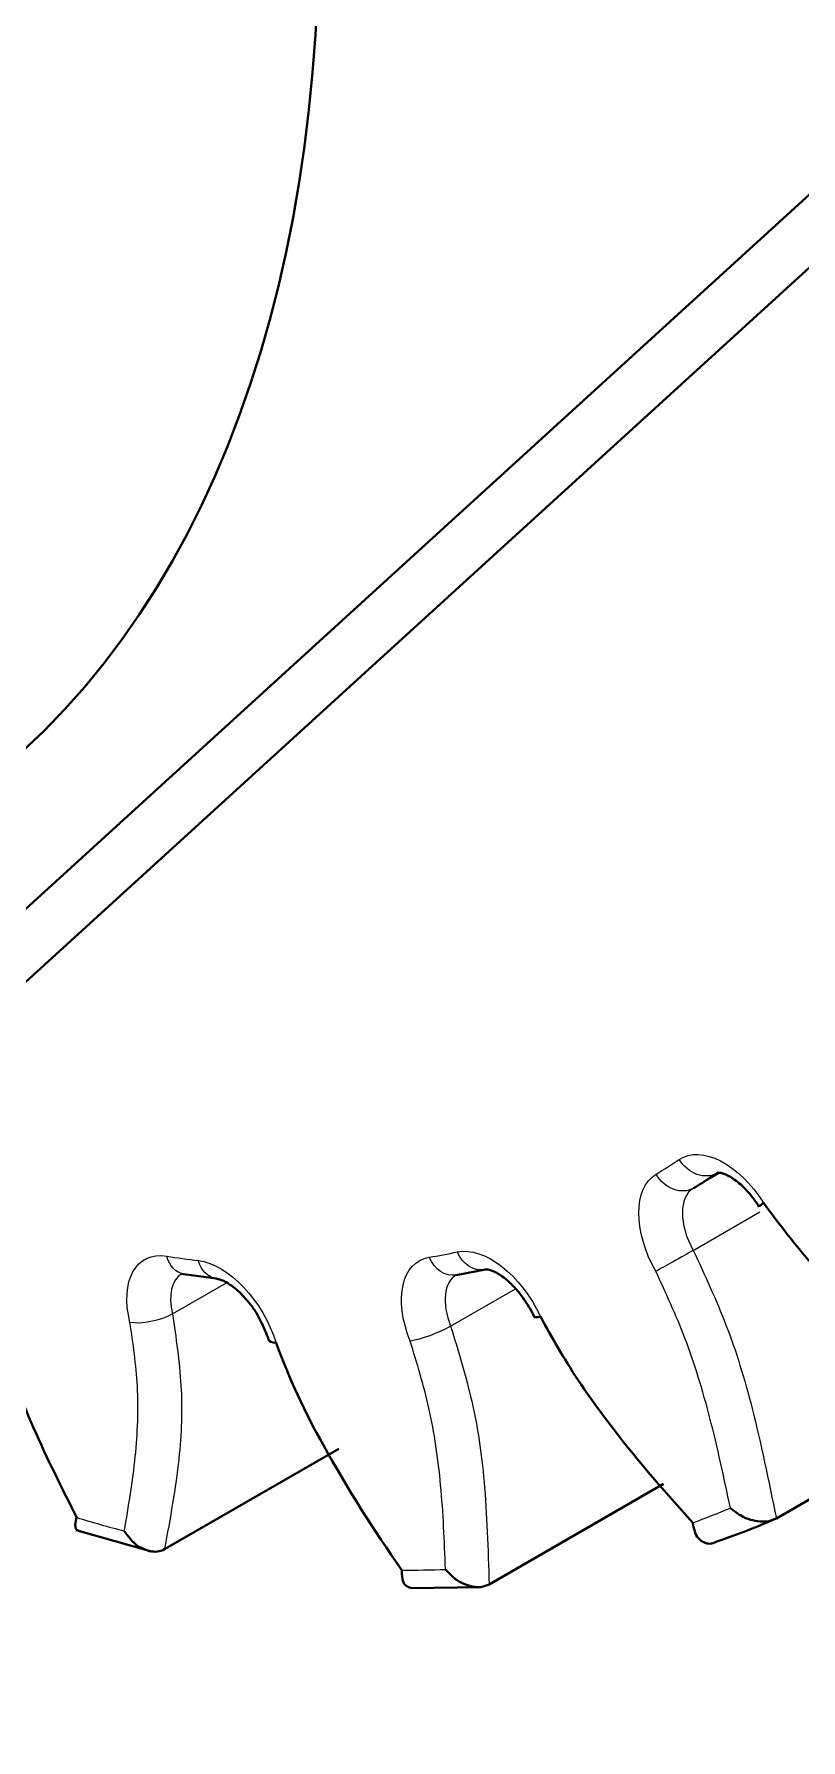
# Model space of a CAD drawing. Header units: inches. Extents: x 0 to 11, y 0 to 8.5.
# Drawn here: x 6.9549 to 7.0378, y 6.1361 to 6.3207 of the extents above; entities that cross this region are included whole.
import ezdxf

# ---------------------------------------------------------------- set-up
doc = ezdxf.new("R2010")
doc.units = ezdxf.units.IN
doc.header["$LTSCALE"] = 0.5
doc.header["$MEASUREMENT"] = 0
doc.layers.add('TANGENT_LINES', color=7, linetype='Continuous', lineweight=15)
doc.layers.add('Visible', color=7, linetype='Continuous', lineweight=40)

msp = doc.modelspace()

# ---------------------------------------------------------------- linework, layer by layer
at = {"layer": 'TANGENT_LINES'}
for p, q in [((7.028913131835669, 6.197336730209162), (7.026212686693047, 6.195777627498254)), ((7.026194636441503, 6.189049663856373), (7.033391641567552, 6.193204856652307)), ((6.969881855870807, 6.182167983612005), (6.975717393546178, 6.185537132818435)), ((6.999960226778522, 6.180835922649288), (7.006971193933306, 6.184883706373749))]:
    msp.add_line(p, q, dxfattribs=at)
at = {"layer": 'TANGENT_LINES', "extrusion": (0, 0, -1)}
for centre, major_axis, ratio, start_param, end_param in [((7.029479807023567, 6.190976609274914), (-0.004629578255675849, 0.008018664854769772), 0.5773502727292965, 12.52862005748107, 14.06920616375427), ((7.02685395160487, 6.189305804316151), (-0.004629578255675849, 0.008018664854769772), 0.5773502727292965, 11.01377249906391, 12.5543586053369), ((7.024526120746779, 6.198652612310168), (0.001726355949976391, -0.002851456863621164), 0.816437673656649, 0.01698550373019236, 1.587781830525224), ((7.027035822143894, 6.200249509652443), (0.001851551634528157, -0.002771798631897208), 0.8159148510226351, 0.05332407040179084, 1.624120397196828), ((6.971504412402519, 6.180024202476576), (-0.004629578255675849, 0.008018664854769772), 0.5773502727292965, 11.46257144957665, 13.00315755584979), ((6.971624953806399, 6.189781579678905), (-0.0005191469896369201, -0.003292658122894334), 0.7398402536456242, 12.56599272992744, 13.59803143351598), ((7.001191119145291, 6.179902826430674), (-0.004629578255675849, 0.008018664854769772), 0.5773502727292965, 11.23817197432034, 12.77875808059339), ((6.999998476909601, 6.189665572670367), (0.000551271742218984, -0.00328743221638743), 0.7981502569863997, 0.0004776365464614192, 1.281076047144206), ((7.004365271567115, 6.180502470620955), (-0.004629578255675849, 0.008018664854769772), 0.5773502727292965, 0.1866489183783605, 1.727235024651445), ((7.003032221536585, 6.190238691758115), (0.000686633345108873, -0.00326184698606414), 0.8023153406237238, 0.03942248809689649, 1.314152122098571), ((7.024497917052841, 6.188140103554983), (0.00290410419989661, 0.001636242618701147), 0.01485795729407792, 0.955238548647325, 2.52603487544226), ((6.97503061703984, 6.189302181927927), (-0.0004092026066267763, -0.003308120967836722), 0.7484843888688371, 0.02346210177249002, 1.056450530024156), ((6.975067696570933, 6.179522617234777), (-0.004629578255675849, 0.008018664854769772), 0.5773502727292965, 0.411048393634766, 1.951634499907836), ((6.967643303825557, 6.182608402595418), (0.003237531459644791, 0.0007934110907476598), 0.367592485235041, 0.9010138884430364, 2.471810215237785), ((6.997941989642863, 6.180595319568734), (0.003093465509903281, 0.00124160470768677), 0.1961429341340839, 0.9412386637718714, 2.512034990566619)]:
    msp.add_ellipse(centre, major_axis=major_axis, ratio=ratio, start_param=start_param, end_param=end_param, dxfattribs=at)
at = {"layer": 'TANGENT_LINES'}
for centre, major_axis, ratio, start_param, end_param in [((6.920945024117718, 6.36984221242135), (0.1000297609848549, -0.1732566304191744), 0.5773502727292964, 0.0120120090221985, 0.03775055687813596), ((7.029210974208825, 6.190666631934343), (0.002962911604336408, -0.005131913499972467), 0.5773502727292966, 9.436789969791601, 10.9773760760646), ((6.920945024117718, 6.36984221242135), (0.1000297609848549, -0.1732566304191744), 0.5773502727292964, 12.12958367286854, 12.15532222072448), ((6.920945024117718, 6.36984221242135), (0.1000297609848549, -0.1732566304191744), 0.5773502727292964, 12.35398314812496, 12.37972169598089), ((6.973861435006474, 6.181385030094769), (0.002962911604336408, -0.005131913499972467), 0.5773502727292966, 9.426129704826934, 10.52857712555188), ((7.003548141749246, 6.181263654048868), (0.002962911604336408, -0.005131913499972467), 0.5773502727292966, 9.423659294813648, 10.75297660080813), ((6.920945024117719, 6.36984221242135), (0.1179761893912419, -0.2043407566145807), 0.5773502727292967, 12.46311746651397, 12.4949868528483), ((6.920945024117719, 6.36984221242135), (0.1179761893912419, -0.2043407566145807), 0.5773502727292967, 12.01431851600113, 12.04618790233546), ((6.920945024117719, 6.36984221242135), (0.1179761893912419, -0.2043407566145807), 0.5773502727292967, 12.23871799125755, 12.27058737759188)]:
    msp.add_ellipse(centre, major_axis=major_axis, ratio=ratio, start_param=start_param, end_param=end_param, dxfattribs=at)
for points, knots in [([(7.026194636441503, 6.189049663856374), (7.027433041556844, 6.186384024052136), (7.029955266354707, 6.180954990585516), (7.032759315816686, 6.171849151957585), (7.034340375982333, 6.164136701070206), (7.035180200871165, 6.1600400143344)], [0, 0, 0, 0, 0.3114073078803181, 0.6342344879245191, 1, 1, 1, 1]), ([(7.03020632503222, 6.161163782752112), (7.029508735187963, 6.164448365074375), (7.028147138839886, 6.170859403497269), (7.025494342889973, 6.179545462360573), (7.023233143652493, 6.184423155884113), (7.022140894448886, 6.18677927593679)], [0, 0, 0, 0, 0.3519565537589709, 0.686969230164709, 1, 1, 1, 1]), ([(6.96467757995506, 6.158674851719338), (6.96513301476858, 6.161365353164522), (6.966028735620365, 6.166656863990369), (6.966309329537942, 6.174299543139062), (6.965622364296822, 6.17896506703542), (6.965286281221602, 6.181247574977226)], [0, 0, 0, 0, 0.3456975957372211, 0.6798965202518511, 1, 1, 1, 1]), ([(6.969881855870807, 6.182167983612006), (6.970264894190167, 6.179582714998024), (6.971035096140815, 6.174384334499785), (6.97076992820731, 6.166363996445304), (6.969628152145575, 6.160033581570927), (6.969026413139509, 6.156697325292515)], [0, 0, 0, 0, 0.318773309507515, 0.6409797985948301, 1, 1, 1, 1]), ([(6.999960226778522, 6.180835922649288), (7.00079043314733, 6.178143518754613), (7.002470018030778, 6.172696534665432), (7.003774067230307, 6.163918716617576), (7.004006764193758, 6.156708454518471), (7.004129828241757, 6.152895237414653)], [0, 0, 0, 0, 0.3153056639355754, 0.6378927537887289, 1, 1, 1, 1]), ([(6.999409213541454, 6.154520758842457), (6.99928420823523, 6.157586097148656), (6.999039185445819, 6.163594464032933), (6.997819889249194, 6.171965071754722), (6.99631617276223, 6.176856135501287), (6.995584967038908, 6.179234491950542)], [0, 0, 0, 0, 0.3485701357469121, 0.6832320126737819, 1, 1, 1, 1])]:
    msp.add_open_spline(points, degree=3, knots=knots, dxfattribs=at)
at = {"layer": 'Visible'}
for p, q in [((6.638105102225481, 5.929957495914593), (7.114234506491382, 6.364275590934919)), ((6.61453487618593, 5.916349219732659), (7.09066428045183, 6.350667314752986)), ((7.028831969016104, 6.197450665300475), (7.02884119653854, 6.197452364829077)), ((6.970856574395055, 6.186498258502137), (6.971105806816762, 6.186488921556011)), ((6.971105806816763, 6.186488921556011), (6.974621414433213, 6.185994060960091)), ((7.000543281137828, 6.186376882456235), (7.000549748651821, 6.18637814045398)), ((7.000549748651821, 6.18637814045398), (7.003718854881694, 6.18697684477205)), ((7.054036381702806, 6.170926635279947), (7.035180200871165, 6.1600400143344)), ((6.98788259397115, 6.167583946238062), (6.969026413139509, 6.156697325292515)), ((7.022168228012823, 6.164036336977117), (7.026133107506191, 6.15956929641345)), ((7.022986009073398, 6.1637818583602), (7.004129828241757, 6.152895237414653)), ((6.959468405026255, 6.158751762698854), (6.967619189993427, 6.156441978630388)), ((6.995657470335152, 6.152499383689887), (7.003216379145792, 6.152609502822013))]:
    msp.add_line(p, q, dxfattribs=at)
for centre, radius, start, end in [((7.051686565687673, 6.204959609545237), 0.0752134823902822, 200.1716375571874, 209.4759518962022), ((7.118514364295565, 6.241555624026144), 0.1514020771259288, 209.0884105147431, 215.1216225611935)]:
    msp.add_arc(centre, radius, start, end, dxfattribs=at)
for centre, major_axis, ratio, start_param, end_param in [((6.831932271695622, 6.421921473630466), (0.1087542332740312, -0.1883678598785448), 0.5773502727292966, 2.210215868177448e-15, 3.141592653589794), ((7.031836829627522, 6.192337436893108), (0.002962911604336408, -0.005131913499972467), 0.5773502727292966, 9.424777960769367, 9.462528517647371), ((7.01201663268554, 6.183254227147586), (-0.003026003808718279, -0.001398002882948952), 0.1272113011143014, 12.56351401652101, 13.18765411425165), ((6.983443412347515, 6.18038430233317), (-0.003187954556508996, -0.0009736821127784182), 0.3034907337039093, 0.002488713072775295, 0.6509335145486701)]:
    msp.add_ellipse(centre, major_axis=major_axis, ratio=ratio, start_param=start_param, end_param=end_param, dxfattribs=at)
at = {"layer": 'Visible', "extrusion": (0, 0, -1)}
for centre, major_axis, ratio, start_param, end_param in [((6.923302046721673, 6.371203040039544), (-0.1016964276361944, 0.1761433817739717), 0.5773502727292964, 3.103842096711651, 3.129580644567592), ((7.036141333243487, 6.1955486902463), (-0.002819079275871531, -0.001778736390661291), 0.05544703730132496, 12.55997189991004, 13.18294021561344), ((7.003032221536585, 6.190238691758115), (0.000686633345108873, -0.00326184698606414), 0.8023153406237238, 0.0003546558687189325, 0.03942248809689649), ((6.97503061703984, 6.189302181927927), (-0.0004092026066267763, -0.003308120967836722), 0.7484843888688371, 12.56590093975875, 12.58983271613166), ((6.923302046721674, 6.371203040039544), (-0.1196428560425813, 0.2072275079693781), 0.5773502727292965, 9.487737264295859, 9.536455566598976)]:
    msp.add_ellipse(centre, major_axis=major_axis, ratio=ratio, start_param=start_param, end_param=end_param, dxfattribs=at)
at = {"layer": 'Visible'}
for points, knots in [([(7.02884119653854, 6.197452364829077), (7.02897667722409, 6.197446753145011), (7.029316283711522, 6.197432686458629), (7.030290865431868, 6.196993430538276), (7.031477919138853, 6.196117298600767), (7.032787496095616, 6.194607274074211), (7.033166529503604, 6.19401378615633), (7.033322253967615, 6.193769953855639)], [0, 0, 0, 0, 0.12548605743846, 0.3145531705509623, 0.5490466481592574, 0.8147274949141922, 1, 1, 1, 1]), ([(7.033784310639531, 6.194187862628106), (7.035329904068487, 6.192122228760762), (7.03852484484532, 6.187852297387382), (7.044846360379806, 6.181495717460653), (7.049785790695923, 6.177351720680292), (7.052313984794718, 6.175230660652105)], [0, 0, 0, 0, 0.3138713055092577, 0.6488124327282098, 1, 1, 1, 1]), ([(7.003718854881694, 6.18697684477205), (7.003796972925202, 6.186979582867536), (7.004014900078743, 6.186987221376243), (7.004866280376998, 6.18670387020621), (7.006024450860722, 6.185912957336133), (7.00666094262058, 6.185253601265282), (7.006976170649881, 6.184927049488918)], [0, 0, 0, 0, 0.1353945195328444, 0.3777122534278018, 0.6918066306869195, 1, 1, 1, 1]), ([(6.974621414433213, 6.185994060960091), (6.974874709252503, 6.185925963494962), (6.975317077448132, 6.18580703428488), (6.975574788282208, 6.185660738193764), (6.975684936927611, 6.185598209521572)], [0, 0, 0, 0, 0.5725882235474662, 1, 1, 1, 1]), ([(6.975684936927611, 6.185598209521572), (6.975935786483332, 6.185447408956937), (6.976532573887707, 6.185088644607966), (6.977889441417876, 6.183795342148826), (6.979097148507477, 6.182181265393984), (6.980069458152884, 6.180041830264187), (6.980208248525451, 6.179570830008319), (6.980255457791006, 6.179410620220391)], [0, 0, 0, 0, 0.160259453138677, 0.381267659775291, 0.6236647411192832, 0.8719903200400251, 1, 1, 1, 1]), ([(7.006976170649882, 6.184927049488918), (7.007065167449257, 6.18483376684248), (7.007340763461131, 6.18454489886615), (7.008612665811063, 6.182706999073163), (7.008883350627849, 6.182097701911521), (7.008990628876822, 6.181856224264637)], [0, 0, 0, 0, 0.2235536026130583, 0.6922774948330551, 1, 1, 1, 1]), ([(6.950306651297255, 6.182155599614784), (6.950632647294394, 6.181052783348497), (6.951462914796062, 6.178244060191632), (6.95485200165552, 6.169456081237398), (6.95792906723629, 6.163318333046908), (6.959524951204219, 6.160135061946804)], [0, 0, 0, 0, 0.2373314270055722, 0.60445089110515, 1, 1, 1, 1]), ([(7.009659610081584, 6.181893399529392), (7.010892839587168, 6.179665768185385), (7.013459429303098, 6.175029635435943), (7.019186531748693, 6.167562378757482), (7.021302039574824, 6.165060658823308), (7.022168228012823, 6.164036336977117)], [0, 0, 0, 0, 0.3532550114303727, 0.7351921725300763, 1, 1, 1, 1]), ([(7.035180200871165, 6.1600400143344), (7.034914479757576, 6.159925298913438), (7.034370899527752, 6.159690627930584), (7.033405505950653, 6.159664309815148), (7.032341184363485, 6.15988865671426), (7.031355039146955, 6.160242947163873), (7.03024944374901, 6.161117902477247), (7.030211983037392, 6.161157762377392), (7.03020632503222, 6.161163782752112)], [0, 0, 0, 0, 0.1736440939586607, 0.3552201600636767, 0.5460600067162161, 0.7496175244196347, 0.9621826366649386, 1, 1, 1, 1]), ([(6.959862565942604, 6.158633001851043), (6.95973455254473, 6.158690087568956), (6.959463337659177, 6.158811031913122), (6.959304993446136, 6.159287033073214), (6.959509169811819, 6.160095445089073), (6.9595227345416, 6.160129497342275), (6.959524951204219, 6.160135061946804)], [0, 0, 0, 0, 0.2633863364408429, 0.5580220217578793, 0.9277747453335901, 1, 1, 1, 1]), ([(6.967395977978608, 6.15649943607336), (6.967390280917495, 6.15650023740359), (6.967351298289132, 6.156505720574289), (6.96630260846127, 6.156891796182963), (6.965594728961028, 6.157426312885941), (6.964707270969817, 6.15861604523816), (6.964681529044771, 6.158667030091425), (6.96467757995506, 6.158674851719338)], [0, 0, 0, 0, 0.04688200253960069, 0.3207941157415243, 0.6195905579210543, 0.9416410772975999, 1, 1, 1, 1]), ([(7.028865920165315, 6.157568249873107), (7.028627852043289, 6.157461166223773), (7.028166227688807, 6.157253526410099), (7.027461025661119, 6.157327137189216), (7.026845704199276, 6.15774652368885), (7.02636928406025, 6.158353312792467), (7.026135752404571, 6.159513051876843), (7.026133467143074, 6.159561648630082), (7.026133107506191, 6.15956929641345)], [0, 0, 0, 0, 0.1856770776343921, 0.3600358602196674, 0.5374578817430182, 0.7346346541179626, 0.9582388422390025, 1, 1, 1, 1]), ([(6.969026413139509, 6.156697325292515), (6.968767107334469, 6.15658698491275), (6.968246288595711, 6.156365364970942), (6.967680214488357, 6.156454619624591), (6.967395977978608, 6.15649943607336)], [0, 0, 0, 0, 0.4978810970923759, 1, 1, 1, 1]), ([(6.99581809246714, 6.152496143973557), (6.995722513787354, 6.152500390682765), (6.9954981747648, 6.15251035841401), (6.994988634519032, 6.152842243414777), (6.994682289340267, 6.153383677621928), (6.994670356537395, 6.154402887960887), (6.994676654246364, 6.154445142766794), (6.994677660489382, 6.154451894206663)], [0, 0, 0, 0, 0.1680920138440023, 0.3945398510387604, 0.6471143452011316, 0.9436162058257821, 1, 1, 1, 1]), ([(7.003078207658223, 6.152602557461557), (7.002866005762903, 6.152602442939149), (7.002391868171834, 6.152602187053694), (7.001366154351435, 6.152935756675284), (7.000450860292869, 6.153408537474616), (6.999446969605438, 6.154466954012855), (6.999414204045743, 6.154513647051541), (6.999409213541454, 6.154520758842457)], [0, 0, 0, 0, 0.1909441430116741, 0.426639902813954, 0.6811470181517986, 0.951435678553055, 1, 1, 1, 1]), ([(7.004129828241757, 6.152895237414653), (7.003823299929696, 6.152780752368009), (7.003351583706917, 6.152604571403174), (7.003149110665363, 6.152603079798892), (7.003078207658223, 6.152602557461557)], [0, 0, 0, 0, 0.6498150736776461, 1, 1, 1, 1])]:
    msp.add_open_spline(points, degree=3, knots=knots, dxfattribs=at)

doc.saveas('drawing.dxf')
